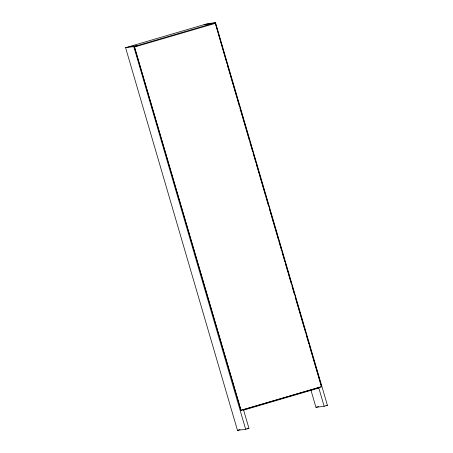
<?xml version="1.0" encoding="UTF-8"?>
<svg xmlns="http://www.w3.org/2000/svg" width="453" height="453" viewBox="0 0 453 453"><rect width="100%" height="100%" fill="white"/><g stroke="black" fill="none" stroke-linecap="round" stroke-linejoin="round"><path stroke-width="0.68" d="M243.391 409.348L248.946 428.345L245.673 429.302L237.48 430.35L125.583 47.684L207.327 23.698L215.52 22.65L327.417 405.316L324.15 406.279L315.956 407.321L310.996 390.361M125.583 47.684L133.777 46.636L215.52 22.65M134.479 47.021L215.396 23.324L321.647 386.675L240.996 410.339L134.479 47.021L240.996 410.339M240.73 410.373L321.647 386.675M243.618 410.124L318.821 388.057L317.451 388.227M237.48 430.35L240.096 429.58M315.956 407.321L318.572 406.556M204.054 24.655L212.247 23.607M215.396 23.324L226.851 63.426M128.85 46.721L137.044 45.679M326.052 405.492L327.417 405.316M246.896 428.606L248.946 428.345M227.247 64.785L230.028 74.292M230.424 75.651L233.204 85.158M233.601 86.517L236.381 96.025M236.777 97.384L239.558 106.891M239.96 108.25L246.313 129.983M246.709 131.342L249.49 140.849M249.886 142.208L252.666 151.715M253.063 153.074L255.843 162.587M256.245 163.941L259.025 173.454M259.422 174.807L262.202 184.32M262.598 185.679L265.379 195.186M265.775 196.545L268.555 206.053M269.348 208.765L272.128 218.278M272.53 219.637L275.311 229.144M275.707 230.503L278.487 240.011M278.884 241.37L281.664 250.877M282.06 252.236L284.841 261.743M285.237 263.102L288.017 272.61M288.414 273.969L291.194 283.476M291.992 286.194L294.376 294.342M295.169 297.06L305.696 333.057M306.092 334.41L308.872 343.923M309.269 345.277L321.183 386.03M318.595 387.281L324.15 406.279M133.777 46.636L245.673 429.302"/></g></svg>
